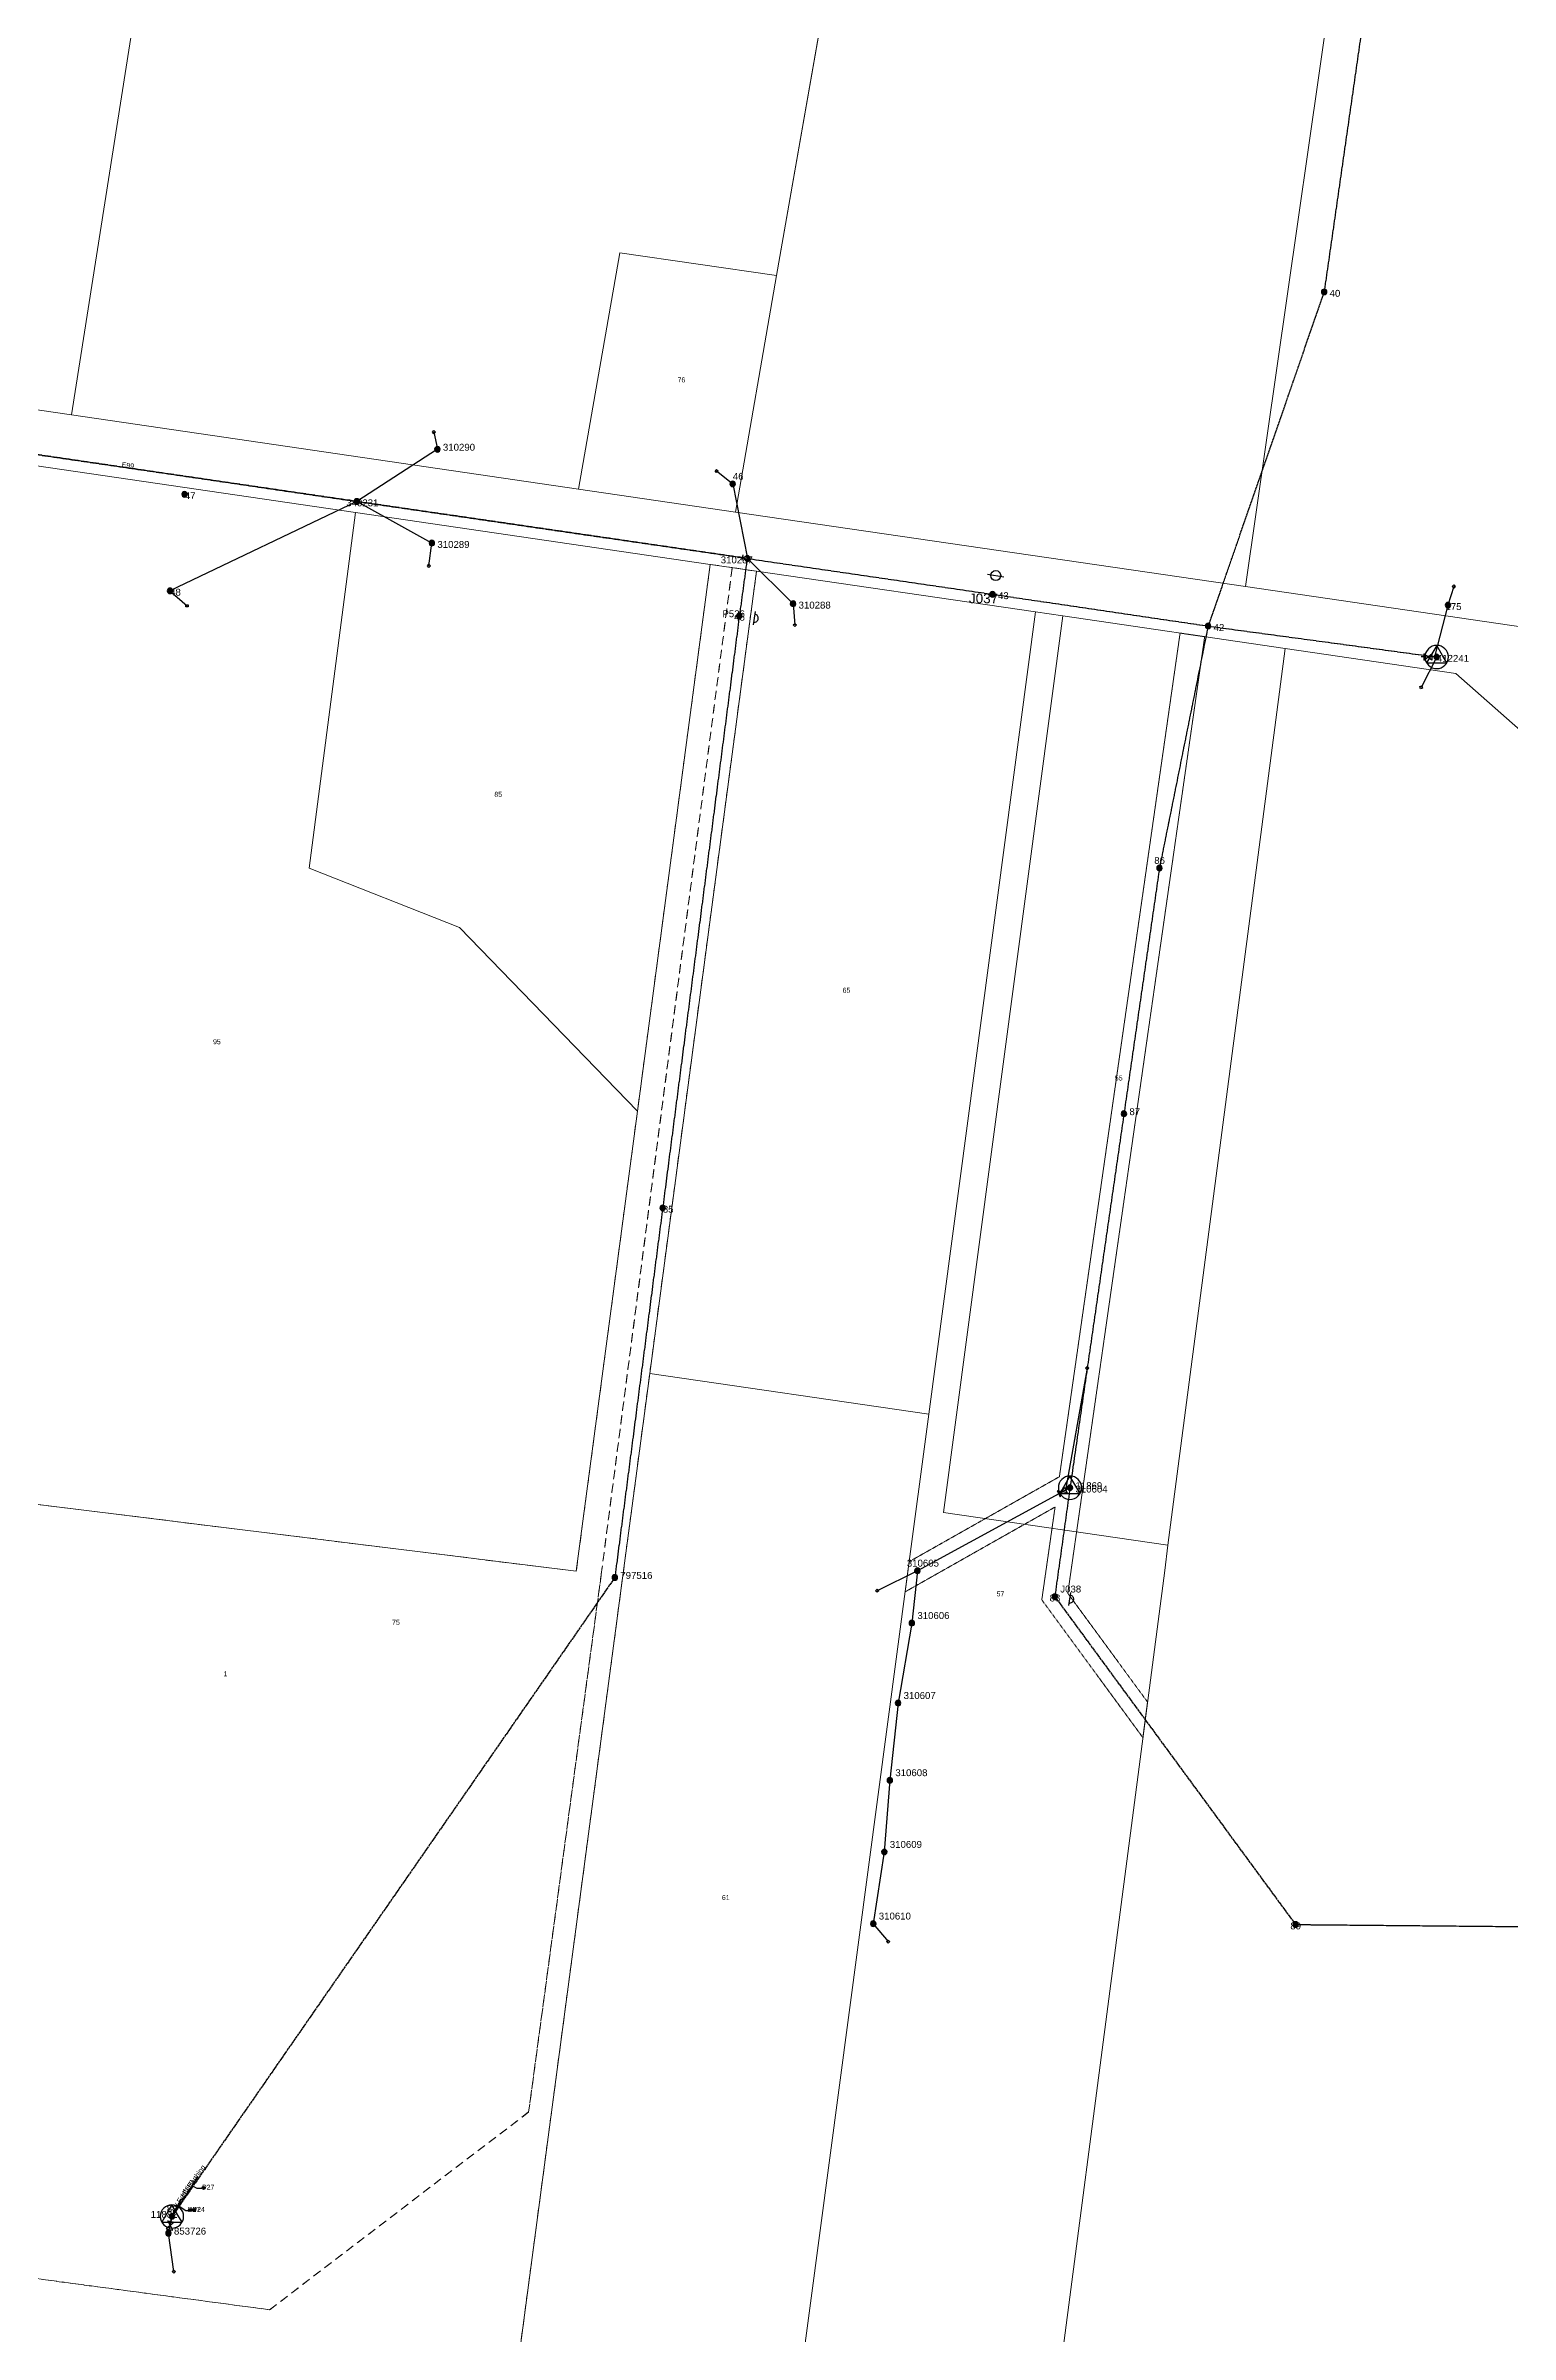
# Model space of a CAD drawing. Header units: metres. Extents: x 277106 to 279712, y 6234192 to 6236845.
# Drawn here: x 278574 to 279105, y 6235159 to 6235989 of the extents above; entities that cross this region are included whole.
import ezdxf
from ezdxf.enums import TextEntityAlignment as Align

# ---------------------------------------------------------------- set-up
doc = ezdxf.new("R2010")
doc.units = ezdxf.units.M
for name, pattern in [('Cable Exist OH', [1, 1, 0]), ('Cable Exist UG', [8.2, 4, -1.2, 1.8, -1.2]), ('Dash', [5, 3, -2]), ('HIDDEN', [0.375, 0.25, -0.125]), ('HIDDEN2', [0.1875, 0.125, -0.0625])]:
    doc.linetypes.add(name, pattern=pattern)
doc.layers.get('0').update_dxf_attribs({"color": 6})
for name, color, linetype, lineweight in [('Cadastre Developer_SP_EXT', 9, 'Continuous', 5), ('Cadastre Land Parcels_SP_EXT', 9, 'Continuous', 5), ('Cadastre Other Property_SP_EXT', 9, 'HIDDEN', 5)]:
    doc.layers.add(name, color=color, linetype=linetype, lineweight=lineweight)
for name, color, linetype in [('Duct_SP_EXT', 7, 'Continuous'), ('Equip_LV_EXT', 7, 'Continuous'), ('Equip_SP_HV_EXT', 7, 'Continuous'), ('Mains_HV_EXT', 7, 'Continuous'), ('Mains_LV_EXT', 7, 'Continuous'), ('Services_SP_EXT', 7, 'Continuous'), ('Sub_SP_TR_HV_LV_EXT', 7, 'Continuous'), ('SupportsOH_SP_TR_HV_LV_SL_EXT', 7, 'Continuous'), ('Trench_SP_EXT', 7, 'Continuous')]:
    doc.layers.add(name, color=color, linetype=linetype)
doc.styles.add('HVSW_LABEL', font='arial.ttf')
doc.styles.add('POLE_LABEL', font='arial.ttf')
doc.styles.get("Standard").update_dxf_attribs({"font": 'arial.ttf'})
doc.linetypes.add('Cable E UG', pattern='A,6,-0.5,["E",Standard,S=1.7,R=0,X=0.5,Y=-1],-2.9', length=9.4)

# ---------------------------------------------------------------- blocks, each defined once
blk = doc.blocks.new('SUB_POLE_EXT')
blk.add_line((2.16, 0.48), (2.16, 0.48, 0))
blk.add_lwpolyline([(-4.22, 0, 1), (4.22, 0, 1)], format="xyb", close=True)
blk.add_lwpolyline([(2.14, 0.52), (0, 4.22), (-3.66, -2.11), (3.66, -2.11)], close=True)
for tag, height, flags, p in [('STREET_CODE', 0.2, 9, (1.5, 0)), ('ASSET_NUM', 2.5, 8, (2, 2)), ('CONSTRUCTED_VOLTAGE', 0.2, 9, (1.5, -0.2)), ('OPERATING_VOLTAGE', 0.2, 9, (1.5, -0.6)), ('OPERATED_BY', 0.2, 9, (1.5, -0.8)), ('ORIENTATION', 0.2, 9, (1.5, -1.2)), ('OWNED_BY', 0.2, 9, (1.5, -1.4)), ('SECONDARY_VOLTAGE', 0.2, 9, (1.5, -1.6)), ('STATE', 0.2, 9, (1.5, -1.8)), ('SUBSTATION_TYPE', 0.2, 9, (1.5, -2)), ('STREETNAME', 0.2, 9, (1.5, -2.8)), ('SUBURB', 0.2, 9, (1.5, -3)), ('Z', 0.2, 1, (1.5, -3.4)), ('NO_PHASES', 0.2, 9, (1.5, -0.4)), ('MAINTAINED_BY', 0.2, 9, (1.5, -1)), ('USAGE', 0.2, 9, (1.5, -2.2)), ('LEGEND', 0.2, 9, (1.5, -2.4)), ('LOCATION', 0.2, 9, (1.5, -2.6)), ('NOTES', 0.2, 9, (1.5, -3.2))]:
    blk.add_attdef(tag, text='', height=height, dxfattribs=dict(flags=flags)).set_placement(p, align=Align.MIDDLE_LEFT)
blk = doc.blocks.new('LV_OH_LINKS_DISTFUSE_EXT')
for p, q in [((0, 0), (0.96, 0)), ((3.84, 0), (4.8, 0))]:
    blk.add_line(p, q)
blk.add_lwpolyline([(3.84, -1.2), (3.84, 1.2), (0.96, -1.2), (0.96, 1.2)], close=True)
at = {"flags": 9}
for tag, p in [('ACTUAL_STATUS', (0, 0)), ('CONSTRUCTED_VOLTAGE', (0, -0.2)), ('OPERATING_VOLTAGE', (0, -0.6)), ('ORIENTATION', (0, -0.8)), ('OWNED_BY', (0, -1)), ('STATE', (0, -1.2)), ('SWITCH_TYPE', (0, -1.4)), ('NO_PHASES', (0, -0.4)), ('USAGE', (0, -1.6)), ('NOTES', (0, -1.8))]:
    blk.add_attdef(tag, text='', height=0.2, dxfattribs=at).set_placement(p, align=Align.MIDDLE_LEFT)
at = {"flags": 1}
blk.add_attdef('Z', (0, 0), '', height=0.2, dxfattribs=at)
blk = doc.blocks.new('CCP_EXT')
blk.add_wipeout([(0, 0.57), (0.57, 0), (0, -0.57), (-0.57, 0)])
blk.add_lwpolyline([(-0.57, 0), (0, 0.57), (0.57, 0), (0, -0.57), (-0.57, 0)])
at = {"flags": 1}
blk.add_attdef('Z', (0, 0), '', height=0.2, dxfattribs=at)
at = {"flags": 9}
for tag, p in [('CCP_TYPE', (0, 0)), ('CONSTRUCTED_VOLTAGE', (0, -0.2)), ('OPERATING_VOLTAGE', (0, -0.6)), ('ORIENTATION', (0, -0.8)), ('OWNED_BY', (0, -1)), ('STATE', (0, -1.8)), ('NO_PHASES', (0, -0.4)), ('USAGE', (0, -1.2)), ('LEGEND', (0, -1.4)), ('LIFE_SUPPORT', (0, -1.6)), ('NOTES', (0, -2))]:
    blk.add_attdef(tag, text='', height=0.2, dxfattribs=at).set_placement(p, align=Align.MIDDLE_LEFT)
blk = doc.blocks.new('POLE_EXT')
blk.add_hatch(color=256).paths.add_polyline_path([(-1, 0, 1), (1, 0, 1)])
blk.add_lwpolyline([(-1, 0, 1), (1, 0, 1)], format="xyb", close=True)
for tag, height, flags, p in [('pNumber', 2.5, 8, (-17.84, 2.07)), ('OWNED_BY', 0.2, 9, (1.35, -0.4)), ('SPECIAL_USE', 0.2, 9, (1.35, -0.8)), ('STATE', 0.2, 9, (1.35, -1)), ('cLV', 0.2, 9, (1.35, -1.4)), ('hDepth', 0.2, 9, (1.35, -1.6)), ('hDia', 0.2, 9, (1.35, -1.8)), ('cHV', 0.2, 9, (1.35, -2)), ('cLinedev', 0.2, 9, (1.35, -3.4)), ('pExisting', 0.2, 9, (1.35, -3.8)), ('pFooting', 0.2, 9, (1.35, -4.4)), ('pNew', 0.2, 9, (1.35, -4.6)), ('pRelocate', 0.2, 9, (1.35, -5)), ('pRemove', 0.2, 9, (1.35, -5.2)), ('pReplace', 0.2, 9, (1.35, -5.4)), ('pStay', 0.2, 9, (1.35, -5.6)), ('pType', 0.2, 9, (1.35, -5.8)), ('cspan', 0.2, 9, (1.35, -6)), ('STREETNAME', 0.2, 9, (1.35, -6.2)), ('SUBURB', 0.2, 9, (1.35, -6.4)), ('OPERATED_BY', 0.2, 9, (1.36, -7.01)), ('PARENT', 0.2, 9, (1.35, -0.6)), ('USAGE', 0.2, 9, (1.35, -1.2)), ('LBRACKET', 0.2, 9, (1.35, -2.2)), ('LExisting', 0.2, 9, (1.35, -2.4)), ('LANTNUMBER', 0.2, 9, (1.35, -2.6)), ('LOther', 0.2, 9, (1.35, -2.8)), ('LRemove', 0.2, 9, (1.35, -3)), ('LEGEND', 0.2, 9, (1.35, -3.2)), ('LOCATION', 0.2, 9, (1.35, -3.6)), ('PFNUMBER', 0.2, 9, (1.35, -4)), ('NEWPFNUMBER', 0.2, 9, (1.35, -4.2)), ('NOTES', 0.2, 9, (1.35, -6.6)), ('MAINTAINED_BY', 0.2, 9, (1.36, -6.81))]:
    blk.add_attdef(tag, text='', height=height, dxfattribs=dict(flags=flags)).set_placement(p, align=Align.MIDDLE_LEFT)
at = {"style": 'POLE_LABEL'}
for tag, height, flags, p in [('STRUCTURE_PLANT_NUMBER', 0.2, 9, (1.35, 0.03)), ('ASSET_NUM', 2.5, 8, (2, 2)), ('STREET_CODE', 0.2, 9, (1.35, -0.2))]:
    blk.add_attdef(tag, text='', height=height, dxfattribs=dict(at, flags=flags)).set_placement(p, align=Align.MIDDLE_LEFT)
at = {"flags": 1}
blk.add_attdef('Z', (1.35, -7.33), '', height=0.2, dxfattribs=at)
blk = doc.blocks.new('HV_ABS_CLOSED_EXT')
blk.add_line((-3, 6.87), (3, 6.87))
blk.add_circle((0, 6.87), 1.8)
at = {"flags": 1}
blk.add_attdef('Z', (0, 0), '', height=0.2, dxfattribs=at)
at = {"style": 'HVSW_LABEL'}
for tag, height, flags, p in [('ASSET_NUM', 3.5, 8, (2, 2)), ('STREET_CODE', 0.2, 9, (0, -0.2))]:
    blk.add_attdef(tag, text='', height=height, dxfattribs=dict(at, flags=flags)).set_placement(p, align=Align.MIDDLE_LEFT)
at = {"flags": 9}
for tag, p in [('ACTUAL_STATUS', (0, -0.4)), ('CONSTRUCTED_VOLTAGE', (0, -0.6)), ('OPERATING_VOLTAGE', (0, -1)), ('ORIENTATION', (0, -1.2)), ('OWNED_BY', (0, -1.4)), ('STATE', (0, -1.6)), ('SWITCH_TYPE', (0, -1.8)), ('STREETNAME', (0, -2.6)), ('SUBURB', (0, -2.8)), ('NO_PHASES', (0, -0.8)), ('USAGE', (0, -2)), ('LEGEND', (0, -2.2)), ('LOCATION', (0, -2.4)), ('NOTES', (0, -3))]:
    blk.add_attdef(tag, text='', height=0.2, dxfattribs=at).set_placement(p, align=Align.MIDDLE_LEFT)
blk = doc.blocks.new('HV_USL_CLOSED_EXT')
blk.add_line((2.4, 5.5), (-2.4, 5.5))
blk.add_lwpolyline([(1.44, 5.5, 0.414214), (0, 6.94, 0.414214), (-1.44, 5.5)], format="xyb")
for tag, height, flags, p in [('STREET_CODE', 0.2, 9, (1.5, 0)), ('ASSET_NUM', 2.5, 8, (2, 2)), ('ACTUAL_STATUS', 0.2, 9, (1.5, -0.2)), ('CONSTRUCTED_VOLTAGE', 0.2, 9, (1.5, -0.4)), ('OPERATING_VOLTAGE', 0.2, 9, (1.5, -0.8)), ('ORIENTATION', 0.2, 9, (1.5, -1)), ('OWNED_BY', 0.2, 9, (1.5, -1.2)), ('OPERATED_BY', 0.2, 9, (1.5, -1.4)), ('STATE', 0.2, 9, (1.5, -1.8)), ('SWITCH_TYPE', 0.2, 9, (1.5, -2)), ('STREETNAME', 0.2, 9, (1.5, -2.8)), ('SUBURB', 0.2, 9, (1.5, -3)), ('Z', 0.2, 1, (1.5, -3.6)), ('NO_PHASES', 0.2, 9, (1.5, -0.6)), ('MAINTAINED_BY', 0.2, 9, (1.5, -1.6)), ('USAGE', 0.2, 9, (1.5, -2.2)), ('LEGEND', 0.2, 9, (1.5, -2.4)), ('LOCATION', 0.2, 9, (1.5, -2.6)), ('NOTES', 0.2, 9, (1.5, -3.2)), ('LABEL_ALIGNMENT', 0.2, 9, (1.5, -3.4))]:
    blk.add_attdef(tag, text='', height=height, dxfattribs=dict(flags=flags)).set_placement(p, align=Align.MIDDLE_LEFT)
blk = doc.blocks.new('End Shackle_EXT')
blk.add_wipeout([(0, 0.25), (1.81, 0.25), (1.82, -0.25), (0, -0.25)])
blk.add_line((1.81, -1), (1.81, 1))
at = {"flags": 1}
blk.add_attdef('Z', (0, 0), '', height=0.2, dxfattribs=at)
at = {"flags": 9}
for tag, p in [('CONNECTOR_TYPE', (0, 0)), ('CONSTRUCTED_VOLTAGE', (0, -0.2)), ('OPERATING_VOLTAGE', (0, -0.6)), ('ORIENTATION', (0, -0.8)), ('OWNED_BY', (0, -1)), ('STATE', (0, -1.2)), ('NO_PHASES', (0, -0.4)), ('USAGE', (0, -1.4)), ('NOTES', (0, -1.6))]:
    blk.add_attdef(tag, text='', height=0.2, dxfattribs=at).set_placement(p, align=Align.MIDDLE_LEFT)
blk = doc.blocks.new('CABLE_LARGE_EXT')
h = blk.add_hatch(color=256)
edge = h.paths.add_edge_path()
edge.add_arc((0, 0.55), 0.55, 0, 360)
blk.add_circle((0, 0.55), 0.55)
at = {"flags": 1}
blk.add_attdef('Z', (0, 0), '', height=0.2, dxfattribs=at)
at = {"flags": 9}
for tag, p in [('COND_CODE', (0, 0)), ('STATE', (0, -0.4)), ('XSECT_SIZE', (0, -0.6)), ('FB_REFERENCE', (0, -0.2)), ('NOTES', (0, -0.8))]:
    blk.add_attdef(tag, text='', height=0.2, dxfattribs=at).set_placement(p, align=Align.MIDDLE_LEFT)

msp = doc.modelspace()

# ---------------------------------------------------------------- linework, layer by layer
at = {"layer": 'Cadastre Land Parcels_SP_EXT', "linetype": 'Continuous'}
for points in [[(279074.53, 6236249.69), (278991.22, 6236322.52), (278985.41, 6236327.68), (278971.63, 6236239.21), (278964.47, 6236193.36), (278952.67, 6236117.83), (278948.7, 6236092.37), (278942.95, 6236094.88), (278921.36, 6236097.48), (278894.6, 6236079.74), (278876.75, 6236052.2), (278863.25, 6236044.77), (278839.04, 6235905.98), (278824.08, 6235820.25), (279009.08, 6235793.2), (279051.01, 6236085.63), (279074.53, 6236249.69)], [(278599.57, 6236203.02), (278558.13, 6236231.03), (278518.07, 6236238.78), (278464.59, 6235872.81), (278583.35, 6235855.45), (278613.53, 6236047.87), (278599.57, 6236203.02)], [(278641.47, 6236174.71), (278599.57, 6236203.02), (278613.53, 6236047.87), (278583.35, 6235855.45), (278767.17, 6235828.57), (278782.13, 6235914.3), (278839.04, 6235905.98), (278863.48, 6236046.07), (278866.07, 6236060.92), (278820.63, 6236062.29), (278754.03, 6236091.5), (278691.36, 6236133.45), (278658.89, 6236162.93), (278641.47, 6236174.71)], [(278839.04, 6235905.98), (278782.13, 6235914.3), (278767.17, 6235828.57), (278824.08, 6235820.25), (278839.04, 6235905.98)], [(278788.55, 6235602.96), (278724.07, 6235669.55), (278669.54, 6235691.12), (278686.27, 6235820.07), (278536.72, 6235841.94), (278509.69, 6235648.92), (278484.78, 6235471.05), (278545.68, 6235463.5), (278766.36, 6235436.13), (278788.55, 6235602.96)], [(278788.55, 6235602.96), (278814.93, 6235801.26), (278686.27, 6235820.07), (278669.54, 6235691.12), (278724.07, 6235669.55), (278788.55, 6235602.96)], [(278540.92, 6235426.14), (278493.41, 6235053.27), (278609.2, 6235038.64), (278728.59, 6235023.57), (278782.9, 6235431.81), (278793.02, 6235507.86), (278831.73, 6235798.8), (278814.93, 6235801.26), (278788.55, 6235602.96), (278766.36, 6235436.13), (278545.68, 6235463.5), (278540.92, 6235426.14)], [(278894.2, 6235493.06), (278932.91, 6235784.01), (278831.73, 6235798.8), (278793.02, 6235507.86), (278894.2, 6235493.06)], [(278942.81, 6235782.57), (278932.91, 6235784.01), (278894.2, 6235493.06), (278886.38, 6235434.23), (278830.04, 6235010.76), (278922.64, 6234999.06), (278979.77, 6235436.41), (278980.97, 6235445.59), (278899.56, 6235457.48), (278942.81, 6235782.57)], [(279023.45, 6235770.77), (278942.81, 6235782.57), (278899.56, 6235457.48), (278980.97, 6235445.59), (279023.45, 6235770.77)], [(279085.33, 6235761.73), (279023.45, 6235770.77), (278980.97, 6235445.59), (278979.77, 6235436.41), (278922.64, 6234999.06), (279165.83, 6234968.35), (279246.95, 6235011.96), (279229.44, 6235105.75), (279228.2, 6235225.38), (279234.52, 6235320.2), (279241.9, 6235431.03), (279241.95, 6235442.54), (279242.51, 6235591.78), (279244.56, 6235651.21), (279247.69, 6235741.74), (279247.75, 6235743.39), (279191.48, 6235696.91), (279173.7, 6235711.11), (279143.57, 6235710.47), (279085.33, 6235761.73)], [(278782.9, 6235431.81), (278728.59, 6235023.57), (278830.04, 6235010.76), (278886.38, 6235434.23), (278894.2, 6235493.06), (278793.02, 6235507.86), (278782.9, 6235431.81)]]:
    msp.add_lwpolyline(points, close=True, dxfattribs=at)
msp.add_lwpolyline([(279051.01, 6236085.63), (279009.08, 6235793.2), (279086.67, 6235781.86), (279201.33, 6235765.09), (279227.73, 6235786.88), (279190.98, 6235819.44), (279205.54, 6235854.11), (279389.91, 6235831.32), (279378.69, 6235843.57), (279288.41, 6235942.19), (279276.94, 6235990.49)], dxfattribs=at)
at = {"layer": 'Duct_SP_EXT'}
for points in [[(278630.5, 6235212.22), (278628.82, 6235212.22), (278627.08, 6235213.24)], [(278625.61, 6235204.15), (278624.77, 6235204.15), (278622.32, 6235205.79)]]:
    msp.add_lwpolyline(points, dxfattribs=at)
at = {"layer": 'Mains_HV_EXT', "linetype": 'Cable Exist OH'}
for points in [[(279071.34, 6236135.9), (279037.6, 6235900.1), (278995.52, 6235778.91)], [(278917.38, 6235790.44), (278995.52, 6235778.91)], [(278995.52, 6235778.91), (279078.43, 6235767.69)], [(278945.42, 6235466.42), (278939.91, 6235426.92)], [(278939.91, 6235426.92), (279027.22, 6235308), (279182.95, 6235306.59)]]:
    msp.add_lwpolyline(points, dxfattribs=at)
at = {"layer": 'Mains_HV_EXT', "linetype": 'Cable E UG'}
for points in [[(278625.8, 6235211.1), (278629, 6235216.65)], [(278619.77, 6235202.23), (278620.48, 6235203.86), (278623.23, 6235208.46), (278624.15, 6235208.95), (278625.8, 6235211.1)], [(278620.95, 6235203.55), (278623, 6235207)], [(278619.83, 6235202.18), (278620.95, 6235203.55)]]:
    msp.add_lwpolyline(points, dxfattribs=at)
at = {"layer": 'Mains_LV_EXT', "linetype": 'Cable Exist OH'}
msp.add_lwpolyline([(278523.68, 6235847.98), (278627.32, 6235832.83), (278686.78, 6235824.09)], dxfattribs=at)
at = {"layer": 'Services_SP_EXT'}
msp.add_lwpolyline([(278945.42, 6235466.42), (278890.08, 6235436.31)], dxfattribs=at)
at = {"layer": 'Trench_SP_EXT', "linetype": 'Cable Exist UG'}
for points in [[(278629, 6235216.65), (278623, 6235207)], [(278623, 6235207), (278619.73, 6235202.13)]]:
    msp.add_lwpolyline(points, dxfattribs=at)

# ---------------------------------------------------------------- block references
at = {"layer": 'Duct_SP_EXT'}
for p in [(278631.22, 6235211.94), (278626.33, 6235203.87), (278627.75, 6235203.9)]:
    msp.add_blockref('CABLE_LARGE_EXT', p, dxfattribs=at)
at = {"layer": 'Equip_LV_EXT'}
for p, rotation in [((279077.63, 6235767.69), 180.0000000000001), ((278944.71, 6235466.04), 208.5524379198316), ((278619.56, 6235201.21), 258.8078899276514)]:
    msp.add_blockref('LV_OH_LINKS_DISTFUSE_EXT', p, dxfattribs=dict(at, rotation=rotation))
at = {"layer": 'Equip_SP_HV_EXT'}
ref = msp.add_blockref('HV_ABS_CLOSED_EXT', (278917.38, 6235790.44), dxfattribs=dict(at, rotation=350.6120228648043))
ref.add_attrib('ASSET_NUM', 'J037', dxfattribs={"layer": '0', "height": 3.5, "style": 'HVSW_LABEL'}).set_placement((278919.38, 6235790.69), align=Align.TOP_RIGHT)
ref = msp.add_blockref('HV_USL_CLOSED_EXT', (278825.52, 6235782.62), dxfattribs=dict(at, rotation=261.1223278051409))
ref.add_attrib('ASSET_NUM', 'P526', dxfattribs={"layer": '0', "height": 2.5}).set_placement((278827.52, 6235783.37), align=Align.MIDDLE_RIGHT)
ref = msp.add_blockref('HV_USL_CLOSED_EXT', (278939.91, 6235426.92), dxfattribs=dict(at, rotation=260.7757583672621))
ref.add_attrib('ASSET_NUM', 'J038', dxfattribs={"layer": '0', "height": 2.5}).set_placement((278941.91, 6235427.67), align=Align.BOTTOM_LEFT)
at = {"layer": 'Sub_SP_TR_HV_LV_EXT'}
ref = msp.add_blockref('SUB_POLE_EXT', (279078.43, 6235767.69), dxfattribs=at)
ref.add_attrib('ASSET_NUM', '12241', dxfattribs={"layer": '0', "height": 2.5}).set_placement((279080.43, 6235768.44), align=Align.TOP_LEFT)
ref = msp.add_blockref('SUB_POLE_EXT', (278945.42, 6235466.42), dxfattribs=at)
ref.add_attrib('ASSET_NUM', '11869', dxfattribs={"layer": '0', "height": 2.5}).set_placement((278947.42, 6235467.17), align=Align.MIDDLE_LEFT)
ref = msp.add_blockref('SUB_POLE_EXT', (278619.73, 6235202.13), dxfattribs=at)
ref.add_attrib('ASSET_NUM', '11882', dxfattribs={"layer": '0', "height": 2.5}).set_placement((278621.73, 6235202.88), align=Align.MIDDLE_RIGHT)
at = {"layer": 'SupportsOH_SP_TR_HV_LV_SL_EXT'}
ref = msp.add_blockref('POLE_EXT', (279037.6, 6235900.1), dxfattribs=at)
ref.add_attrib('ASSET_NUM', '40', dxfattribs={"layer": '0', "height": 2.5, "rotation": 359.46581, "style": 'POLE_LABEL'}).set_placement((279039.6, 6235900.85), align=Align.TOP_LEFT)
ref = msp.add_blockref('POLE_EXT', (278823.1, 6235830.46), dxfattribs=at)
ref.add_attrib('ASSET_NUM', '46', dxfattribs={"layer": '0', "height": 2.5, "style": 'POLE_LABEL'}).set_placement((278825.1, 6235831.21), align=Align.BOTTOM_CENTER)
ref = msp.add_blockref('POLE_EXT', (278624.32, 6235826.68), dxfattribs=at)
ref.add_attrib('ASSET_NUM', '47', dxfattribs={"layer": '0', "height": 2.5, "style": 'POLE_LABEL'}).set_placement((278626.32, 6235827.43), align=Align.TOP_CENTER)
ref = msp.add_blockref('POLE_EXT', (278686.78, 6235824.09), dxfattribs=at)
ref.add_attrib('ASSET_NUM', '340231', dxfattribs={"layer": '0', "height": 2.5, "style": 'POLE_LABEL'}).set_placement((278688.78, 6235824.84), align=Align.TOP_CENTER)
ref = msp.add_blockref('POLE_EXT', (278714, 6235809), dxfattribs=at)
ref.add_attrib('ASSET_NUM', '310289', dxfattribs={"layer": '0', "height": 2.5, "style": 'POLE_LABEL'}).set_placement((278716, 6235809.75), align=Align.TOP_LEFT)
ref = msp.add_blockref('POLE_EXT', (278828.41, 6235803.41), dxfattribs=at)
ref.add_attrib('ASSET_NUM', '310287', dxfattribs={"layer": '0', "height": 2.5, "style": 'POLE_LABEL'}).set_placement((278830.41, 6235804.16), align=Align.TOP_RIGHT)
ref = msp.add_blockref('POLE_EXT', (278845, 6235787), dxfattribs=at)
ref.add_attrib('ASSET_NUM', '310288', dxfattribs={"layer": '0', "height": 2.5, "style": 'POLE_LABEL'}).set_placement((278847, 6235787.75), align=Align.TOP_LEFT)
ref = msp.add_blockref('POLE_EXT', (278917.33, 6235790.42), dxfattribs=at)
ref.add_attrib('ASSET_NUM', '43', dxfattribs={"layer": '0', "height": 2.5, "rotation": 0.0517, "style": 'POLE_LABEL'}).set_placement((278919.33, 6235791.17), align=Align.TOP_LEFT)
ref = msp.add_blockref('POLE_EXT', (278825.52, 6235782.62), dxfattribs=at)
ref.add_attrib('ASSET_NUM', '45', dxfattribs={"layer": '0', "height": 2.5, "rotation": 0.0636, "style": 'POLE_LABEL'}).set_placement((278827.52, 6235783.37), align=Align.TOP_RIGHT)
ref = msp.add_blockref('POLE_EXT', (278995.52, 6235778.91), dxfattribs=at)
ref.add_attrib('ASSET_NUM', '42', dxfattribs={"layer": '0', "height": 2.5, "rotation": 359.5555, "style": 'POLE_LABEL'}).set_placement((278997.52, 6235779.66), align=Align.TOP_LEFT)
ref = msp.add_blockref('POLE_EXT', (279082.52, 6235786.47), dxfattribs=at)
ref.add_attrib('ASSET_NUM', '175', dxfattribs={"layer": '0', "height": 2.5, "style": 'POLE_LABEL'}).set_placement((279084.52, 6235787.22), align=Align.TOP_CENTER)
ref = msp.add_blockref('POLE_EXT', (279078.43, 6235767.69), dxfattribs=at)
ref.add_attrib('ASSET_NUM', '41', dxfattribs={"layer": '0', "height": 2.5, "rotation": 0.17341, "style": 'POLE_LABEL'}).set_placement((279080.43, 6235768.44), align=Align.TOP_CENTER)
ref = msp.add_blockref('POLE_EXT', (278977.87, 6235691.16), dxfattribs=at)
ref.add_attrib('ASSET_NUM', '86', dxfattribs={"layer": '0', "height": 2.5, "style": 'POLE_LABEL'}).set_placement((278979.87, 6235691.91), align=Align.BOTTOM_RIGHT)
ref = msp.add_blockref('POLE_EXT', (278964.99, 6235602.04), dxfattribs=at)
ref.add_attrib('ASSET_NUM', '87', dxfattribs={"layer": '0', "height": 2.5, "style": 'POLE_LABEL'}).set_placement((278966.99, 6235602.79), align=Align.MIDDLE_LEFT)
ref = msp.add_blockref('POLE_EXT', (278797.7, 6235567.9), dxfattribs=at)
ref.add_attrib('ASSET_NUM', '85', dxfattribs={"layer": '0', "height": 2.5, "style": 'POLE_LABEL'}).set_placement((278799.7, 6235568.65), align=Align.TOP_CENTER)
ref = msp.add_blockref('POLE_EXT', (278945.42, 6235466.42), dxfattribs=at)
ref.add_attrib('ASSET_NUM', '310604', dxfattribs={"layer": '0', "height": 2.5, "style": 'POLE_LABEL'}).set_placement((278947.42, 6235467.17), align=Align.TOP_LEFT)
ref = msp.add_blockref('POLE_EXT', (278890.08, 6235436.31), dxfattribs=at)
ref.add_attrib('ASSET_NUM', '310605', dxfattribs={"layer": '0', "height": 2.5, "style": 'POLE_LABEL'}).set_placement((278892.08, 6235437.06), align=Align.BOTTOM_CENTER)
ref = msp.add_blockref('POLE_EXT', (278780.34, 6235433.85), dxfattribs=at)
ref.add_attrib('ASSET_NUM', '797516', dxfattribs={"layer": '0', "height": 2.5, "style": 'POLE_LABEL'}).set_placement((278782.34, 6235434.6), align=Align.MIDDLE_LEFT)
ref = msp.add_blockref('POLE_EXT', (278939.91, 6235426.92), dxfattribs=at)
ref.add_attrib('ASSET_NUM', '88', dxfattribs={"layer": '0', "height": 2.5, "style": 'POLE_LABEL'}).set_placement((278941.91, 6235427.67), align=Align.TOP_RIGHT)
ref = msp.add_blockref('POLE_EXT', (278888.08, 6235417.31), dxfattribs=at)
ref.add_attrib('ASSET_NUM', '310606', dxfattribs={"layer": '0', "height": 2.5, "style": 'POLE_LABEL'}).set_placement((278890.08, 6235418.06), align=Align.BOTTOM_LEFT)
ref = msp.add_blockref('POLE_EXT', (278883.08, 6235388.31), dxfattribs=at)
ref.add_attrib('ASSET_NUM', '310607', dxfattribs={"layer": '0', "height": 2.5, "style": 'POLE_LABEL'}).set_placement((278885.08, 6235389.06), align=Align.BOTTOM_LEFT)
ref = msp.add_blockref('POLE_EXT', (278880.08, 6235360.31), dxfattribs=at)
ref.add_attrib('ASSET_NUM', '310608', dxfattribs={"layer": '0', "height": 2.5, "style": 'POLE_LABEL'}).set_placement((278882.08, 6235361.06), align=Align.BOTTOM_LEFT)
ref = msp.add_blockref('POLE_EXT', (278878.08, 6235334.31), dxfattribs=at)
ref.add_attrib('ASSET_NUM', '310609', dxfattribs={"layer": '0', "height": 2.5, "style": 'POLE_LABEL'}).set_placement((278880.08, 6235335.06), align=Align.BOTTOM_LEFT)
ref = msp.add_blockref('POLE_EXT', (278874.08, 6235308.31), dxfattribs=at)
ref.add_attrib('ASSET_NUM', '310610', dxfattribs={"layer": '0', "height": 2.5, "style": 'POLE_LABEL'}).set_placement((278876.08, 6235309.06), align=Align.BOTTOM_LEFT)
ref = msp.add_blockref('POLE_EXT', (279027.23, 6235308), dxfattribs=at)
ref.add_attrib('ASSET_NUM', '89', dxfattribs={"layer": '0', "height": 2.5, "style": 'POLE_LABEL'}).set_placement((279029.23, 6235308.75), align=Align.TOP_RIGHT)
ref = msp.add_blockref('POLE_EXT', (278619.73, 6235202.13), dxfattribs=at)
ref.add_attrib('ASSET_NUM', '83', dxfattribs={"layer": '0', "height": 2.5, "style": 'POLE_LABEL'}).set_placement((278621.73, 6235202.88), align=Align.BOTTOM_RIGHT)
ref = msp.add_blockref('POLE_EXT', (278618.46, 6235196.06), dxfattribs=at)
ref.add_attrib('ASSET_NUM', '853726', dxfattribs={"layer": '0', "height": 2.5, "style": 'POLE_LABEL'}).set_placement((278620.46, 6235196.81), align=Align.MIDDLE_LEFT)

# ---------------------------------------------------------------- texts
at = {"layer": 'Cadastre Developer_SP_EXT'}
msp.add_text('1', height=1.8, dxfattribs=at).set_placement((278638.45, 6235398.03))
at = {"layer": 'Cadastre Land Parcels_SP_EXT'}
for s, p in [('76', (278803.11, 6235867.28)), ('85', (278736.67, 6235716.99)), ('65', (278862.97, 6235645.93)), ('95', (278634.63, 6235627.25)), ('55', (278961.7, 6235614.1)), ('57', (278918.81, 6235427.02)), ('75', (278699.57, 6235416.72)), ('61', (278819.19, 6235316.88))]:
    msp.add_text(s, height=1.8, dxfattribs=at).set_placement(p)
at = {"layer": 'Duct_SP_EXT'}
for s, p in [('P27', (278630.64, 6235211.84)), ('P27', (278625.48, 6235203.78)), ('P24', (278627.18, 6235203.8))]:
    msp.add_text(s, height=1.8, dxfattribs=at).set_placement(p)
at = {"layer": 'Mains_HV_EXT'}
for s, rotation, p in [('LV Earthing', 59.34003, (278620.97, 6235203.58)), ('HV Earthing', 54.70469, (278624.15, 6235208.95))]:
    msp.add_text(s, height=1.8, rotation=rotation, dxfattribs=at).set_placement(p)
at = {"layer": 'Mains_LV_EXT'}
msp.add_text('E99', height=1.8, rotation=351.59527, dxfattribs=at).set_placement((278601.41, 6235836.62))

# ---------------------------------------------------------------- next in the draw order: block references
at = {"layer": 'Services_SP_EXT'}
for p in [(278714.74, 6235849.23), (278817.26, 6235835.15), (278712.92, 6235800.74), (279084.61, 6235793.25), (278845.64, 6235779.3), (278951.64, 6235509.76), (278875.51, 6235429.06), (278879.5, 6235301.8), (278620.42, 6235182.12)]:
    msp.add_blockref('CCP_EXT', p, dxfattribs=at)
for p, rotation in [((278625.19, 6235786.25), 314.0700204752077), ((279072.78, 6235756.68), 62.80985997331532)]:
    msp.add_blockref('CCP_EXT', p, dxfattribs=dict(at, rotation=rotation))

# ---------------------------------------------------------------- next in the draw order: block references
for p in [(278714.74, 6235849.23), (278817.26, 6235835.15), (278712.92, 6235800.74), (279084.61, 6235793.25), (278845.64, 6235779.3), (278951.64, 6235509.76), (278875.51, 6235429.06), (278879.5, 6235301.8), (278620.42, 6235182.12)]:
    msp.add_blockref('CCP_EXT', p, dxfattribs=at)
for p, rotation in [((278625.19, 6235786.25), 314.0700204752077), ((279072.78, 6235756.68), 62.80985997331532)]:
    msp.add_blockref('CCP_EXT', p, dxfattribs=dict(at, rotation=rotation))

# ---------------------------------------------------------------- next in the draw order: linework, layer by layer
at = {"layer": 'Cadastre Developer_SP_EXT', "linetype": 'Dash'}
for points in [[(278493.41, 6235053.27), (278609.2, 6235038.64), (278728.59, 6235023.57), (278831.73, 6235798.8), (278822.94, 6235800.09), (278775.38, 6235434.66), (278749.1, 6235240.01), (278655.16, 6235168.3), (278510.52, 6235187.54), (278493.41, 6235053.27)], [(278510.53, 6235187.67), (278655.16, 6235168.3), (278749.1, 6235240.01), (278775.4, 6235434.78), (278822.91, 6235800.09), (278814.94, 6235801.26), (278766.36, 6235436.13), (278545.68, 6235463.5), (278510.53, 6235187.67)]]:
    msp.add_lwpolyline(points, close=True, dxfattribs=at)
at = {"layer": 'Cadastre Other Property_SP_EXT', "linetype": 'HIDDEN2'}
msp.add_lwpolyline([(278944.63, 6235428.1), (278994.27, 6235775.05), (278985.36, 6235776.35), (278941.59, 6235470.41), (278887.09, 6235439.59), (278885.65, 6235428.66), (278940.02, 6235459.42), (278935.2, 6235425.74), (278971.86, 6235375.81), (278973.54, 6235388.72), (278944.63, 6235428.1)], close=True, dxfattribs=at)
at = {"layer": 'Mains_HV_EXT', "linetype": 'Cable Exist OH'}
for points in [[(278825.52, 6235782.62), (278780.34, 6235433.85), (278619.73, 6235202.13)], [(278995.52, 6235778.91), (278977.87, 6235691.16), (278965.01, 6235602.17), (278945.42, 6235466.42)]]:
    msp.add_lwpolyline(points, dxfattribs=at)
at = {"layer": 'Services_SP_EXT'}
for points in [[(278714.74, 6235849.23), (278716, 6235843), (278686.78, 6235824.09)], [(278817.26, 6235835.15), (278823.1, 6235830.46), (278828.41, 6235803.41)], [(278686.78, 6235824.09), (278619.01, 6235791.68), (278625.19, 6235786.25)], [(278712.92, 6235800.74), (278714, 6235809), (278686.78, 6235824.09)], [(278828.41, 6235803.41), (278845, 6235787), (278845.64, 6235779.3)], [(279084.61, 6235793.25), (279082.52, 6235786.47), (279077.63, 6235767.69)], [(279078.43, 6235767.69), (279072.78, 6235756.68)], [(278951.64, 6235509.76), (278943.77, 6235465.53)], [(278890.08, 6235436.31), (278888.08, 6235417.31), (278883.08, 6235388.31), (278880.08, 6235360.31), (278878.08, 6235334.31), (278874.08, 6235308.31), (278879.5, 6235301.8)], [(278890.08, 6235436.31), (278875.51, 6235429.06)], [(278620.42, 6235182.12), (278618.46, 6235196.06), (278619.74, 6235202.16)]]:
    msp.add_lwpolyline(points, dxfattribs=at)

# ---------------------------------------------------------------- next in the draw order: block references
at = {"layer": 'SupportsOH_SP_TR_HV_LV_SL_EXT'}
ref = msp.add_blockref('POLE_EXT', (278716, 6235843), dxfattribs=at)
ref.add_attrib('ASSET_NUM', '310290', dxfattribs={"layer": '0', "height": 2.5, "style": 'POLE_LABEL'}).set_placement((278718, 6235843.75), align=Align.MIDDLE_LEFT)
ref = msp.add_blockref('POLE_EXT', (278619.01, 6235791.68), dxfattribs=at)
ref.add_attrib('ASSET_NUM', '48', dxfattribs={"layer": '0', "height": 2.5, "style": 'POLE_LABEL'}).set_placement((278621.01, 6235792.43), align=Align.TOP_CENTER)

# ---------------------------------------------------------------- next in the draw order: block references
at = {"layer": 'Mains_LV_EXT', "rotation": 170.6315514708426}
msp.add_blockref('End Shackle_EXT', (278828.34, 6235803.46), dxfattribs=at)

# ---------------------------------------------------------------- next in the draw order: linework, layer by layer
at = {"layer": 'Mains_HV_EXT', "linetype": 'Cable Exist OH'}
for points in [[(278828.35, 6235803.43), (278686.78, 6235824.09), (278523.68, 6235847.98)], [(278828.35, 6235803.43), (278825.52, 6235782.62)], [(278828.35, 6235803.43), (278917.38, 6235790.44)]]:
    msp.add_lwpolyline(points, dxfattribs=at)
at = {"layer": 'Mains_LV_EXT', "linetype": 'Cable Exist OH'}
msp.add_lwpolyline([(278686.78, 6235824.09), (278828.34, 6235803.46)], dxfattribs=at)

doc.saveas('drawing.dxf')
